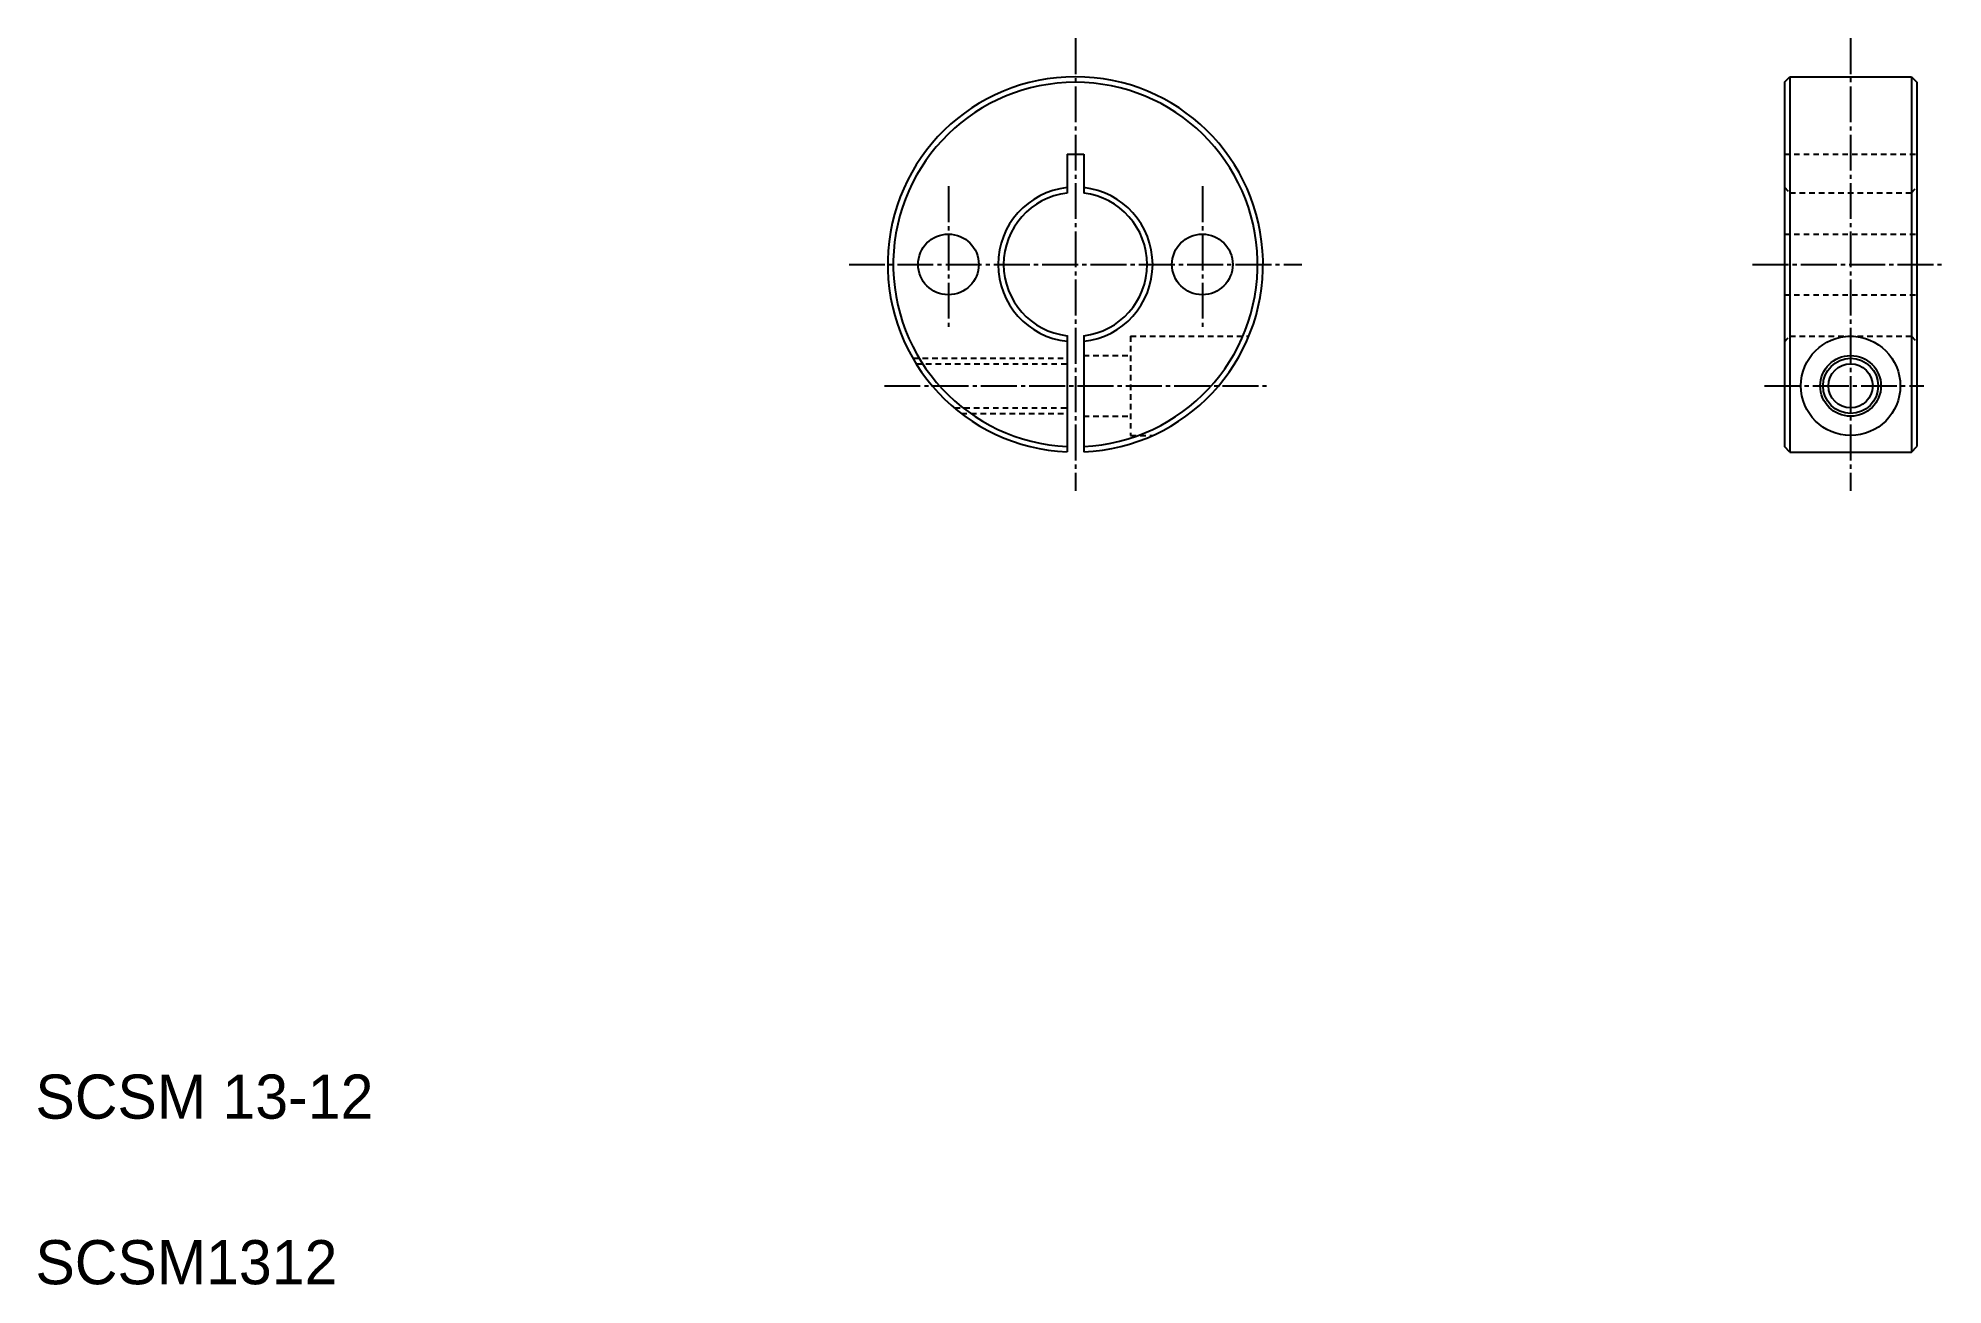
# Model space of a CAD drawing. Extents: x 10 to 183, y 10 to 123.
import ezdxf

# ---------------------------------------------------------------- set-up
doc = ezdxf.new("R2010")
doc.units = 0
doc.header["$LTSCALE"] = 0.25
doc.linetypes.add('CENTER', pattern=[17.5, 13, -1.5, 1.5, -1.5])
doc.linetypes.add('DASHED', pattern=[3.5, 2, -1.5])
doc.layers.get('0').update_dxf_attribs({"linetype": 'CONTINUOUS'})
doc.layers.add('CENTER', color=1, linetype='CENTER')

msp = doc.modelspace()

# ---------------------------------------------------------------- linework, layer by layer
at = {"color": 7, "linetype": 'CONTINUOUS'}
for p, q in [((168.42, 118.88), (168.92, 119.38)), ((168.92, 119.38), (168.92, 85.38)), ((168.92, 119.38), (179.92, 119.38)), ((179.92, 119.38), (179.92, 85.38)), ((179.92, 119.38), (180.42, 118.88)), ((168.42, 118.88), (168.42, 85.88)), ((180.42, 118.88), (180.42, 85.88)), ((103.45, 112.38), (103.45, 108.84)), ((103.45, 112.38), (104.95, 112.38)), ((104.95, 112.38), (104.95, 108.84)), ((103.45, 95.93), (103.45, 85.4)), ((104.95, 95.93), (104.95, 85.4)), ((168.92, 85.38), (168.42, 85.88)), ((168.92, 85.38), (179.92, 85.38)), ((179.92, 85.38), (180.42, 85.88))]:
    msp.add_line(p, q, dxfattribs=at)
at = {"color": 3, "linetype": 'DASHED'}
for p, q in [((168.42, 112.38), (180.42, 112.38)), ((168.42, 109.38), (168.92, 108.88)), ((168.92, 108.88), (179.92, 108.88)), ((179.92, 108.88), (180.42, 109.38)), ((168.42, 105.13), (180.42, 105.13)), ((168.42, 99.63), (180.42, 99.63)), ((109.2, 95.88), (109.2, 86.88)), ((109.2, 95.88), (119.91, 95.88)), ((168.42, 95.38), (168.92, 95.88)), ((168.92, 95.88), (179.92, 95.88)), ((179.92, 95.88), (180.42, 95.38)), ((89.48, 93.88), (103.45, 93.88)), ((89.78, 93.38), (103.45, 93.38)), ((104.95, 94.13), (109.2, 94.13)), ((93.25, 89.38), (103.45, 89.38)), ((93.87, 88.88), (103.45, 88.88)), ((104.95, 88.63), (109.2, 88.63)), ((109.2, 86.88), (111.18, 86.88))]:
    msp.add_line(p, q, dxfattribs=at)
for p, q in [((103.45, 93.3), (103.45, 93.3)), ((103.45, 90.66), (103.45, 90.66))]:
    msp.add_line(p, q)
at = {"color": 7, "linetype": 'CONTINUOUS'}
for centre in [(92.7, 102.38), (115.7, 102.38)]:
    msp.add_circle(centre, 2.75, dxfattribs=at)
for radius in [4.5, 2.75, 2]:
    msp.add_circle((174.42, 91.38), radius)
at = {"color": 3}
msp.add_circle((174.42, 91.38), 2.5, dxfattribs=at)
at = {"color": 7, "linetype": 'CONTINUOUS'}
for radius, start, end in [(17, 272.5286, 267.4714), (16.5, 272.6053, 267.3947), (7, 96.1506, 263.8494), (6.5, 96.6258, 263.3742), (7, 0, 83.8494), (6.5, 0, 83.3742), (7, 276.1506, 0), (6.5, 276.6258, 0)]:
    msp.add_arc((104.2, 102.38), radius, start, end, dxfattribs=at)
at = {"layer": 'CENTER', "color": 1, "linetype": 'CENTER'}
for p, q in [((104.2, 122.88), (104.2, 81.88)), ((174.42, 122.88), (174.42, 81.88)), ((92.7, 109.47), (92.7, 96.35)), ((115.7, 109.47), (115.7, 96.35)), ((83.7, 102.38), (124.7, 102.38)), ((165.54, 102.38), (182.78, 102.38)), ((86.9, 91.38), (121.5, 91.38)), ((166.62, 91.38), (181.06, 91.38))]:
    msp.add_line(p, q, dxfattribs=at)

# ---------------------------------------------------------------- texts
for s, p in [('SCSM 13-12', (10, 25)), ('SCSM1312', (10, 10))]:
    msp.add_text(s, height=4).set_placement(p)

doc.saveas('drawing.dxf')
